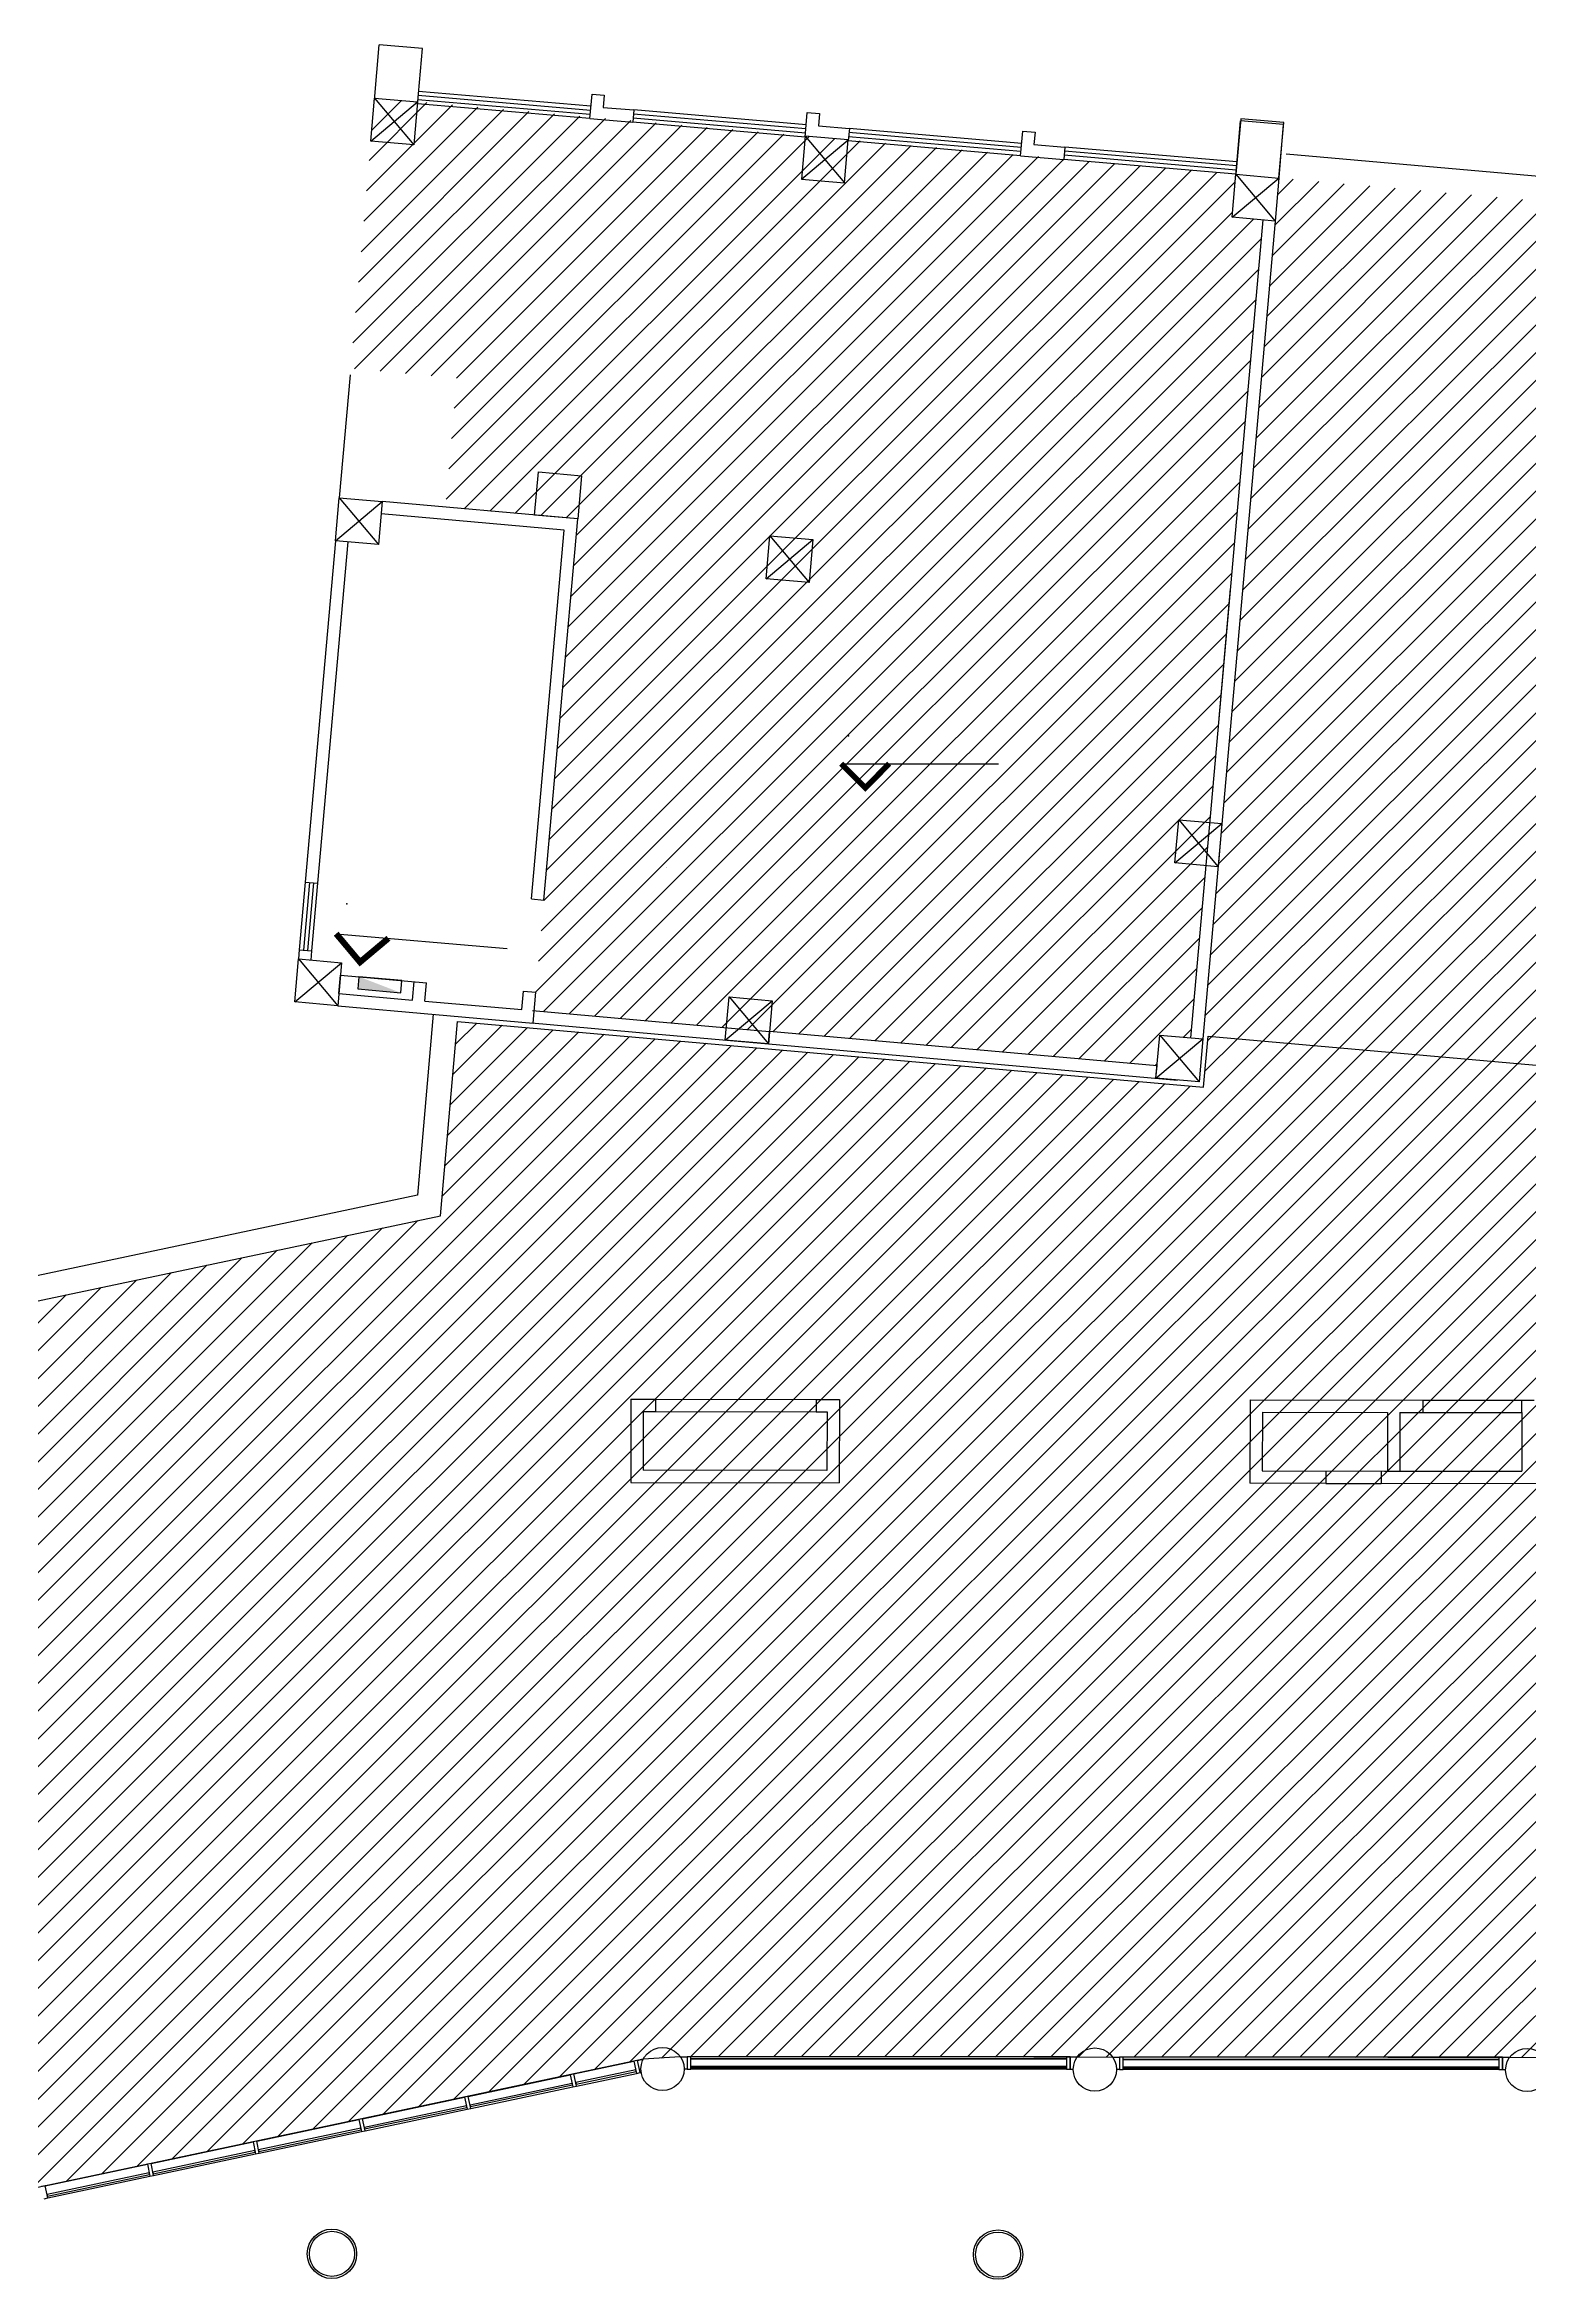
# Model space of a CAD drawing. Header units: millimetres. Extents: x -28081 to 11848482, y -6212777 to 128443.
# Drawn here: x 16803 to 40840, y 23203 to 59403 of the extents above; entities that cross this region are included whole.
import ezdxf

# ---------------------------------------------------------------- set-up
doc = ezdxf.new("R2010")
doc.units = ezdxf.units.MM
doc.header["$LTSCALE"] = 10
for name, color, linetype in [('A—\\M+5C3C5\\M+5B4B0', 135, 'Continuous'), ('A—\\M+5C7BD\\M+5CCE5', 7, 'Continuous'), ('E1-RI-5F$0$$2$A-GLAZ-CWMG', 3, 'Continuous'), ('E1-RI-5F$0$A-WALL', 7, 'Continuous')]:
    doc.layers.add(name, color=color, linetype=linetype)

msp = doc.modelspace()

# ---------------------------------------------------------------- hatches: boundary and pattern name
h = msp.add_hatch()
h.set_pattern_fill('ANSI31', color=8, scale=100, style=0)
edge = h.paths.add_edge_path()
edge.add_line((36090, 57307), (22144, 58539))
edge.add_line((22144, 58539), (21757, 54155))
edge.add_line((21757, 54155), (23475, 54003))
edge.add_line((23475, 54003), (23290, 51911))
edge.add_line((23290, 51911), (25432, 51722))
edge.add_line((25432, 51722), (24727, 43753))
edge.add_line((24727, 43753), (34813, 42861))
edge.add_line((34813, 42861), (34857, 43359))
edge.add_line((34857, 43359), (35355, 43315))
edge.add_line((35355, 43315), (36526, 56564))
edge.add_line((36526, 56564), (36028, 56608))
edge.add_line((36028, 56608), (36088, 57305))
h = msp.add_hatch()
h.set_pattern_fill('ANSI31', color=8, scale=100, style=0)
edge = h.paths.add_edge_path()
edge.add_line((36783, 57188), (35559, 43348))
edge.add_line((35559, 43348), (62752, 40943))
edge.add_line((62752, 40943), (63981, 54839))
edge.add_line((63981, 54839), (36787, 57245))
h = msp.add_hatch()
h.set_pattern_fill('ANSI31', color=8, scale=100, style=0)
h.paths.add_polyline_path([(10150, 23512), (9461, 26769), (9715, 26823), (9359, 28506), (9104, 28452), (8815, 29822), (15271, 31189), (13932, 38239), (14030, 38260), (13984, 38480), (23210, 40433), (23488, 43581), (35565, 42514), (35638, 43341), (62752, 40943), (62438, 37419), (61469, 37420), (61468, 36081), (61286, 36069), (61457, 26776), (27093, 26809), (26494, 26767), (10192, 23316)])

# ---------------------------------------------------------------- linework, layer by layer
at = {"color": 1}
for p, q in [((29699, 47754), (32245, 47754)), ((21522, 45001), (24290, 44759))]:
    msp.add_line(p, q, dxfattribs=at)
for points, const_width in [([(29699, 47754), (30088, 47365), (30476, 47754)], 91.7), ([(21522, 45001), (21908, 44541), (22368, 44927)], 100)]:
    msp.add_lwpolyline(points, dxfattribs=dict(at, const_width=const_width))
at = {"extrusion": (0, 0, -1), "elevation": 0}
msp.add_lwpolyline([(-22569, 44044), (-22587, 44244), (-21890, 44305), (-21872, 44106)], close=True, dxfattribs=at)
msp.add_lwpolyline([(10150, 23512), (9461, 26769), (9715, 26823), (9359, 28506), (9104, 28452), (8815, 29822), (15271, 31189), (13932, 38239), (14030, 38260), (13984, 38480), (23210, 40433), (23488, 43581), (35565, 42514), (35638, 43341), (62752, 40943), (62438, 37419), (61469, 37420), (61468, 36081), (61286, 36069), (61457, 26776), (27093, 26809), (26494, 26767), (10192, 23316)], close=True)
at = {"color": 1}
for p in [(29816, 48208), (21693, 45484)]:
    msp.add_point(p, dxfattribs=at)
at = {"extrusion": (0, 0, -1)}
msp.add_solid([(-22569, 44044), (-22569, 44044), (-21872, 44106), (-21890, 44305)], dxfattribs=at)
at = {"layer": 'A—\\M+5C3C5\\M+5B4B0'}
for p, q in [((25647, 58405), (22856, 58645)), ((25629, 58206), (22839, 58446)), ((25635, 58272), (22844, 58512)), ((25641, 58338), (22850, 58579)), ((29133, 58105), (26344, 58345)), ((29116, 57905), (26327, 58146)), ((29122, 57972), (26333, 58212)), ((29128, 58038), (26338, 58278)), ((32615, 57738), (29824, 57978)), ((32621, 57804), (29830, 58045)), ((32604, 57605), (29813, 57845)), ((32609, 57672), (29819, 57912)), ((36096, 57371), (33307, 57612)), ((36102, 57438), (33313, 57678)), ((36107, 57504), (33318, 57744)), ((36902, 57635), (64016, 55238)), ((36090, 57305), (33301, 57545)), ((21021, 45837), (20924, 44742)), ((21021, 45837), (20924, 44742)), ((21088, 45832), (20991, 44736)), ((21088, 45832), (20991, 44736)), ((21154, 45826), (21057, 44730)), ((21154, 45826), (21057, 44730)), ((21221, 45820), (21124, 44724)), ((21221, 45820), (21124, 44724)), ((23091, 43697), (22836, 40763)), ((22836, 40763), (13803, 38851)), ((27266, 26809), (27206, 26809)), ((27206, 26809), (27206, 26609)), ((27266, 26609), (27266, 26809)), ((33346, 26809), (27266, 26809)), ((34266, 26801), (34206, 26801)), ((34206, 26801), (34206, 26601)), ((34266, 26601), (34266, 26801)), ((40346, 26801), (34266, 26801)), ((25372, 26529), (25313, 26517)), ((25313, 26517), (25355, 26321)), ((25413, 26334), (25372, 26529)), ((26371, 26594), (25402, 26389)), ((25407, 26364), (26377, 26569)), ((26400, 26747), (26341, 26735)), ((26341, 26735), (26383, 26539)), ((26377, 26569), (26371, 26594)), ((26383, 26539), (26442, 26551)), ((26442, 26551), (26400, 26747)), ((27206, 26609), (27266, 26609)), ((27266, 26779), (33346, 26779)), ((27266, 26773), (33346, 26773)), ((33346, 26648), (27266, 26648)), ((27266, 26648), (27266, 26639)), ((27266, 26639), (33346, 26639)), ((27266, 26627), (33346, 26627)), ((33346, 26609), (27266, 26609)), ((33346, 26639), (33346, 26648)), ((34206, 26601), (34266, 26601)), ((34266, 26771), (40346, 26771)), ((34266, 26765), (40346, 26765)), ((40346, 26639), (34266, 26639)), ((34266, 26639), (34266, 26630)), ((34266, 26630), (40346, 26630)), ((34266, 26619), (40346, 26619)), ((40346, 26601), (34266, 26601)), ((40346, 26630), (40346, 26639)), ((23660, 26167), (23601, 26155)), ((23601, 26155), (23643, 25959)), ((23701, 25971), (23660, 26167)), ((25343, 26376), (23690, 26026)), ((23695, 26001), (25348, 26351)), ((25348, 26351), (25343, 26376)), ((25355, 26321), (25413, 26334)), ((25402, 26389), (25407, 26364)), ((21948, 25805), (21889, 25792)), ((21889, 25792), (21930, 25597)), ((21989, 25609), (21948, 25805)), ((23631, 26014), (21978, 25664)), ((21983, 25639), (23636, 25989)), ((23636, 25989), (23631, 26014)), ((23643, 25959), (23701, 25971)), ((23690, 26026), (23695, 26001)), ((20236, 25442), (20177, 25430)), ((20177, 25430), (20218, 25234)), ((20277, 25247), (20236, 25442)), ((21919, 25651), (20266, 25301)), ((20271, 25276), (21924, 25626)), ((21924, 25626), (21919, 25651)), ((21930, 25597), (21989, 25609)), ((21978, 25664), (21983, 25639)), ((18524, 25080), (18465, 25067)), ((18465, 25067), (18506, 24872)), ((18565, 24884), (18524, 25080)), ((20207, 25289), (18553, 24939)), ((18559, 24914), (20212, 25264)), ((20212, 25264), (20207, 25289)), ((20218, 25234), (20277, 25247)), ((20266, 25301), (20271, 25276)), ((16812, 24717), (16753, 24705)), ((16853, 24522), (16812, 24717)), ((18495, 24926), (16841, 24576)), ((16847, 24552), (18500, 24902)), ((18500, 24902), (18495, 24926)), ((18506, 24872), (18565, 24884)), ((18553, 24939), (18559, 24914)), ((16794, 24509), (16853, 24522)), ((16841, 24576), (16847, 24552))]:
    msp.add_line(p, q, dxfattribs=at)
at = {"layer": 'A—\\M+5C3C5\\M+5B4B0', "extrusion": (0, 0, -1)}
for p, q in [((33406, 26809), (33346, 26809)), ((33346, 26809), (33346, 26609)), ((33406, 26609), (33406, 26809)), ((40406, 26801), (40346, 26801)), ((40346, 26801), (40346, 26601)), ((40406, 26601), (40406, 26801)), ((33346, 26609), (33406, 26609)), ((40346, 26601), (40406, 26601))]:
    msp.add_line(p, q, dxfattribs=at)
at = {"layer": 'A—\\M+5C7BD\\M+5CCE5'}
for p, q in [((36725, 56546), (35554, 43298)), ((36526, 56564), (35795, 48296)), ((21748, 54055), (21572, 52063)), ((25215, 51540), (22251, 51802)), ((25215, 51540), (22251, 51802)), ((25432, 51722), (22269, 52001)), ((25432, 51722), (22269, 52001)), ((24686, 45564), (25215, 51540)), ((24686, 45564), (25215, 51540)), ((24886, 45546), (25432, 51722)), ((24886, 45546), (25432, 51722)), ((21510, 51366), (21021, 45837)), ((21510, 51366), (21021, 45837)), ((21709, 51348), (21221, 45820)), ((21709, 51348), (21221, 45820)), ((35998, 50587), (35813, 48495)), ((35795, 48296), (35355, 43315)), ((21021, 45837), (21221, 45820)), ((21021, 45837), (21221, 45820)), ((24686, 45564), (24886, 45546)), ((24686, 45564), (24886, 45546)), ((20924, 44742), (20911, 44592)), ((20924, 44742), (20911, 44592)), ((20924, 44742), (21124, 44724)), ((20924, 44742), (21124, 44724)), ((21124, 44724), (21110, 44575)), ((21124, 44724), (21110, 44575)), ((21565, 44033), (21591, 44331)), ((21565, 44033), (21591, 44331)), ((21591, 44331), (22985, 44208)), ((21591, 44331), (22985, 44208)), ((21591, 44331), (22985, 44208)), ((21591, 44331), (22985, 44208)), ((22760, 43927), (22786, 44226)), ((22760, 43927), (22786, 44226)), ((22959, 43909), (22985, 44208)), ((22959, 43909), (22985, 44208)), ((21547, 43833), (24710, 43554)), ((21547, 43833), (24710, 43554)), ((21565, 44033), (22760, 43927)), ((21565, 44033), (22760, 43927)), ((22959, 43909), (24528, 43771)), ((22959, 43909), (24528, 43771)), ((24528, 43771), (24554, 44069)), ((24528, 43771), (24554, 44069)), ((24554, 44069), (24554, 44069)), ((24554, 44069), (24754, 44052)), ((24554, 44069), (24554, 44069)), ((24554, 44069), (24754, 44052)), ((24710, 43554), (24754, 44052)), ((24710, 43554), (24754, 44052)), ((24685, 43556), (26677, 43380)), ((24702, 43755), (26694, 43579)), ((26694, 43579), (28537, 43416)), ((27491, 43509), (27491, 43509)), ((26677, 43380), (28520, 43217)), ((28520, 43217), (28537, 43416)), ((28520, 43218), (35144, 42631)), ((34813, 42861), (28537, 43417)), ((34795, 42662), (34813, 42861)), ((26294, 37460), (26292, 36110)), ((26294, 37460), (26694, 37460)), ((26694, 37460), (29294, 37457)), ((26694, 37460), (26694, 37260)), ((29294, 37457), (29669, 37456)), ((29294, 37457), (29294, 37257)), ((29669, 37456), (29667, 36106)), ((36319, 37448), (36317, 36098)), ((36319, 37448), (39119, 37445)), ((39119, 37445), (40719, 37443)), ((39119, 37245), (39119, 37445)), ((40719, 37443), (40819, 37443)), ((40719, 37243), (40719, 37443)), ((40819, 37443), (40919, 37443)), ((26494, 37260), (26492, 36310)), ((26494, 37260), (26694, 37260)), ((26694, 37260), (29294, 37257)), ((29294, 37257), (29469, 37256)), ((29469, 37256), (29467, 36306)), ((36519, 37248), (36517, 36298)), ((36519, 37248), (38544, 37246)), ((38544, 37246), (38543, 36296)), ((38744, 37245), (38743, 36295)), ((38744, 37245), (39119, 37245)), ((39119, 37245), (40719, 37243)), ((40719, 37243), (40717, 36293)), ((29468, 36306), (26492, 36310)), ((36517, 36298), (40717, 36293)), ((37543, 36296), (37543, 36097)), ((38443, 36296), (38443, 36096)), ((38493, 36296), (40718, 36293)), ((26292, 36110), (29667, 36106)), ((37543, 36097), (36317, 36098)), ((37543, 36097), (38443, 36097)), ((43093, 36090), (38443, 36096)), ((27093, 26809), (27206, 26809)), ((27206, 26809), (27206, 26609)), ((33406, 26809), (33406, 26609)), ((33406, 26809), (33525, 26809)), ((34093, 26801), (34206, 26801)), ((34206, 26801), (34206, 26601)), ((40406, 26801), (40406, 26601)), ((40406, 26801), (40525, 26801)), ((26400, 26747), (26494, 26767)), ((26442, 26551), (26461, 26555)), ((27206, 26609), (27156, 26609)), ((33406, 26609), (33456, 26609)), ((34206, 26601), (34156, 26601)), ((40406, 26601), (40456, 26601))]:
    msp.add_line(p, q, dxfattribs=at)
for points in [[(22144, 58538), (22841, 58476), (22780, 57779), (22082, 57841)], [(36090, 57305), (36787, 57243), (36725, 56546), (36028, 56608)], [(21572, 52063), (22269, 52001), (22207, 51304), (21510, 51366)], [(28545, 51447), (29242, 51385), (29180, 50688), (28483, 50749)], [(35165, 46846), (35862, 46784), (35801, 46087), (35103, 46149)], [(20911, 44592), (21609, 44531), (21547, 43833), (20850, 43895)], [(27884, 43976), (28581, 43914), (28520, 43217), (27822, 43279)], [(34857, 43359), (35554, 43298), (35492, 42600), (34795, 42662)]]:
    msp.add_lwpolyline(points, close=True, dxfattribs=at)
for points in [[(29117, 57921), (29055, 57224), (29753, 57163), (29814, 57860), (29117, 57921)], [(24796, 52481), (25493, 52419), (25432, 51722), (24734, 51784), (24796, 52481)]]:
    msp.add_lwpolyline(points, dxfattribs=at)
for centre, radius in [((26806, 26610), 350), ((33806, 26601), 350), ((40806, 26593), 350), ((21453, 23616), 400), ((21453, 23616), 365), ((32239, 23603), 400), ((32239, 23603), 365)]:
    msp.add_circle(centre, radius, dxfattribs=at)
at = {"layer": 'Defpoints'}
for p, q in [((22082, 57841), (22841, 58476)), ((22144, 58538), (22780, 57779)), ((29117, 57921), (29753, 57163)), ((29055, 57224), (29814, 57860)), ((36028, 56608), (36787, 57243)), ((36090, 57305), (36725, 56546)), ((21510, 51366), (22269, 52001)), ((21572, 52063), (22207, 51304)), ((28545, 51447), (29180, 50688)), ((28483, 50749), (29242, 51385)), ((35103, 46149), (35862, 46784)), ((35165, 46846), (35801, 46087)), ((20850, 43895), (21609, 44531)), ((20911, 44592), (21547, 43833)), ((27822, 43279), (28581, 43914)), ((27884, 43976), (28520, 43217)), ((34795, 42662), (35554, 43298)), ((34857, 43359), (35492, 42600))]:
    msp.add_line(p, q, dxfattribs=at)
at = {"layer": 'E1-RI-5F$0$$2$A-GLAZ-CWMG', "color": 8}
for p, q in [((23660, 26167), (25313, 26517)), ((25372, 26529), (26341, 26735)), ((25413, 26334), (26383, 26539)), ((21948, 25805), (23601, 26155)), ((23701, 25971), (25355, 26321)), ((20236, 25442), (21889, 25792)), ((21989, 25609), (23643, 25959)), ((18524, 25080), (20177, 25430)), ((20277, 25247), (21930, 25597)), ((16812, 24717), (18465, 25067)), ((18565, 24884), (20218, 25234)), ((16853, 24522), (18506, 24872))]:
    msp.add_line(p, q, dxfattribs=at)
at = {"layer": 'E1-RI-5F$0$A-WALL'}
for p, q in [((22142, 58506), (22219, 59403)), ((22917, 59343), (22219, 59403)), ((22837, 58421), (22917, 59343)), ((25629, 58206), (26327, 58146)), ((36088, 57273), (36165, 58170)), ((36862, 58110), (36165, 58170)), ((36783, 57188), (36862, 58110)), ((32604, 57605), (33301, 57545)), ((33052, 57567), (33301, 57545))]:
    msp.add_line(p, q, dxfattribs=at)
for points in [[(25629, 58206), (25664, 58604), (25863, 58587), (25846, 58388), (26344, 58345), (26327, 58146)], [(29116, 57905), (29150, 58304), (29350, 58287), (29333, 58087), (29831, 58045), (29814, 57845)], [(32604, 57605), (32638, 58004), (32837, 57987), (32820, 57787), (33318, 57744), (33301, 57545)], [(36787, 57245), (36864, 58142), (36167, 58202), (36090, 57305)]]:
    msp.add_lwpolyline(points, dxfattribs=at)

# ---------------------------------------------------------------- texts
msp.add_text('$DDT_AUDIT_GENERATED_(0)', height=1).set_placement((26851, 46068))

doc.saveas('drawing.dxf')
